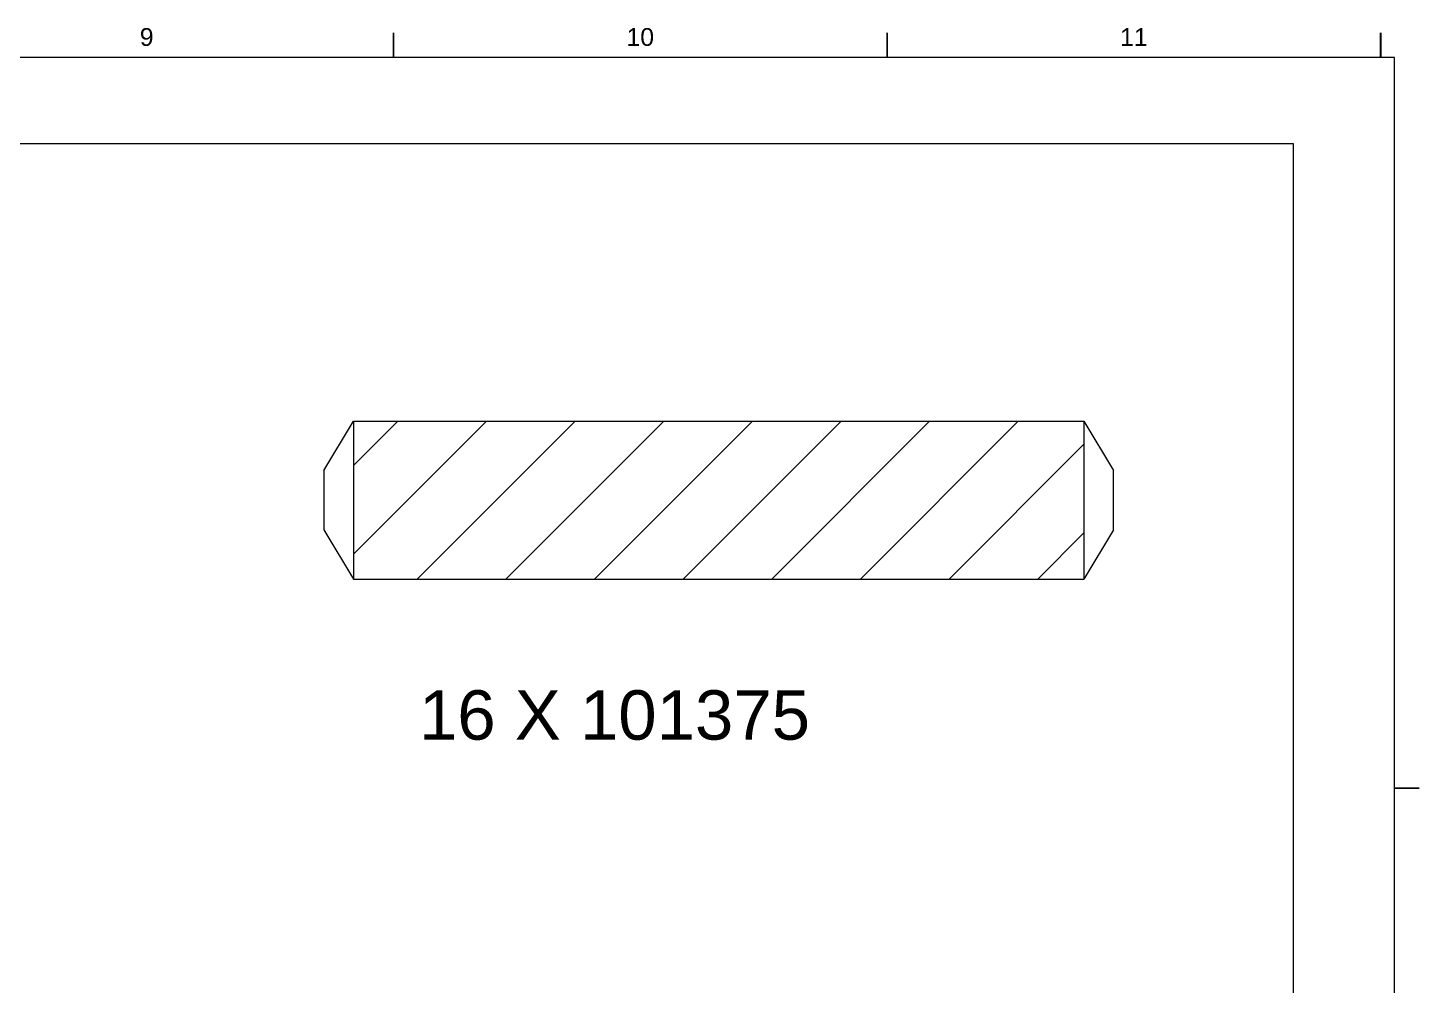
# Paper-space layout 'A735' of a CAD drawing. Header units: centimetres, sheet in millimetres. Extents: x 12 to 578, y 3 to 408.
# Drawn here: x 434 to 575.1, y 310.9 to 407.8 of the extents above; entities that cross this region are included whole.
import ezdxf
from ezdxf.enums import TextEntityAlignment as Align

# ---------------------------------------------------------------- set-up
doc = ezdxf.new("R2010")
doc.units = ezdxf.units.CM
for name, color, linetype, lineweight in [('A-SECT-MCUT1', 7, 'Continuous', 13), ('G-ANNO-TEXT', 3, 'Continuous', 18), ('G-ANNO-TTLB', 3, 'Continuous', 18)]:
    doc.layers.add(name, color=color, linetype=linetype, lineweight=lineweight)
doc.layers.add('G-ANNO-NPLT', color=2, linetype='Continuous', lineweight=18, plot=False)
doc.styles.add('ARIAL', font='arial.ttf')

psp = doc.layouts.new('A735')

# ---------------------------------------------------------------- hatches: boundary and pattern name
at = {"layer": 'A-SECT-MCUT1'}
h = psp.add_hatch(dxfattribs=at)
h.set_pattern_fill('ANSI31', color=256, scale=2)
h.set_pattern_definition([(45, (-14469.21, 307.571), (-4.490128, 4.490128), [])])
h.paths.add_polyline_path([(467.02, 368.01), (467.02, 352.01), (541.02, 352.01), (541.02, 368.01)])

# ---------------------------------------------------------------- linework, layer by layer
for p, q in [((464.02, 363.01), (467.02, 368.01)), ((467.02, 368.01), (467.02, 352.01)), ((467.02, 368.01), (541.02, 368.01)), ((541.02, 368.01), (541.02, 352.01)), ((541.02, 368.01), (544.02, 363.01)), ((464.02, 363.01), (464.02, 357.01)), ((544.02, 357.01), (544.02, 363.01)), ((464.02, 357.01), (467.02, 352.01)), ((544.02, 357.01), (541.02, 352.01)), ((467.02, 352.01), (541.02, 352.01))]:
    psp.add_line(p, q, dxfattribs=at)
at = {"layer": 'G-ANNO-NPLT'}
psp.add_lwpolyline([(29.12, 396.12), (562.2, 396.12), (562.2, 27.08), (29.12, 27.08)], close=True, dxfattribs=at)
at = {"layer": 'G-ANNO-TTLB'}
for p, q in [((572.49, 404.85), (15.08, 404.85)), ((572.49, 6.43), (572.49, 404.85))]:
    psp.add_line(p, q, dxfattribs=at)
at = {"layer": 'G-ANNO-TTLB', "const_width": 0.18, "flags": 128}
for points in [[(471.08, 407.35), (471.08, 404.85)], [(521.08, 407.35), (521.08, 404.85)], [(571.08, 407.35), (571.08, 404.85)], [(574.99, 330.85), (572.49, 330.85)]]:
    psp.add_lwpolyline(points, dxfattribs=at)

# ---------------------------------------------------------------- texts
at = {"layer": 'G-ANNO-TEXT', "style": 'ARIAL'}
for s, p in [('9', (446.08, 406.92)), ('10', (496.08, 406.92)), ('11', (546.08, 406.92))]:
    psp.add_text(s, height=1.8, dxfattribs=at).set_placement(p, align=Align.MIDDLE_CENTER)
at = {"layer": 'G-ANNO-TEXT', "insert": (473.66, 340.76), "char_height": 5, "attachment_point": 1}
psp.add_mtext_dynamic_manual_height_columns('{\\fArial|b0|i0|c134|p34;16 X 101375}', width=76.0455, gutter_width=1, heights=[0], dxfattribs=at)

doc.saveas('drawing.dxf')
